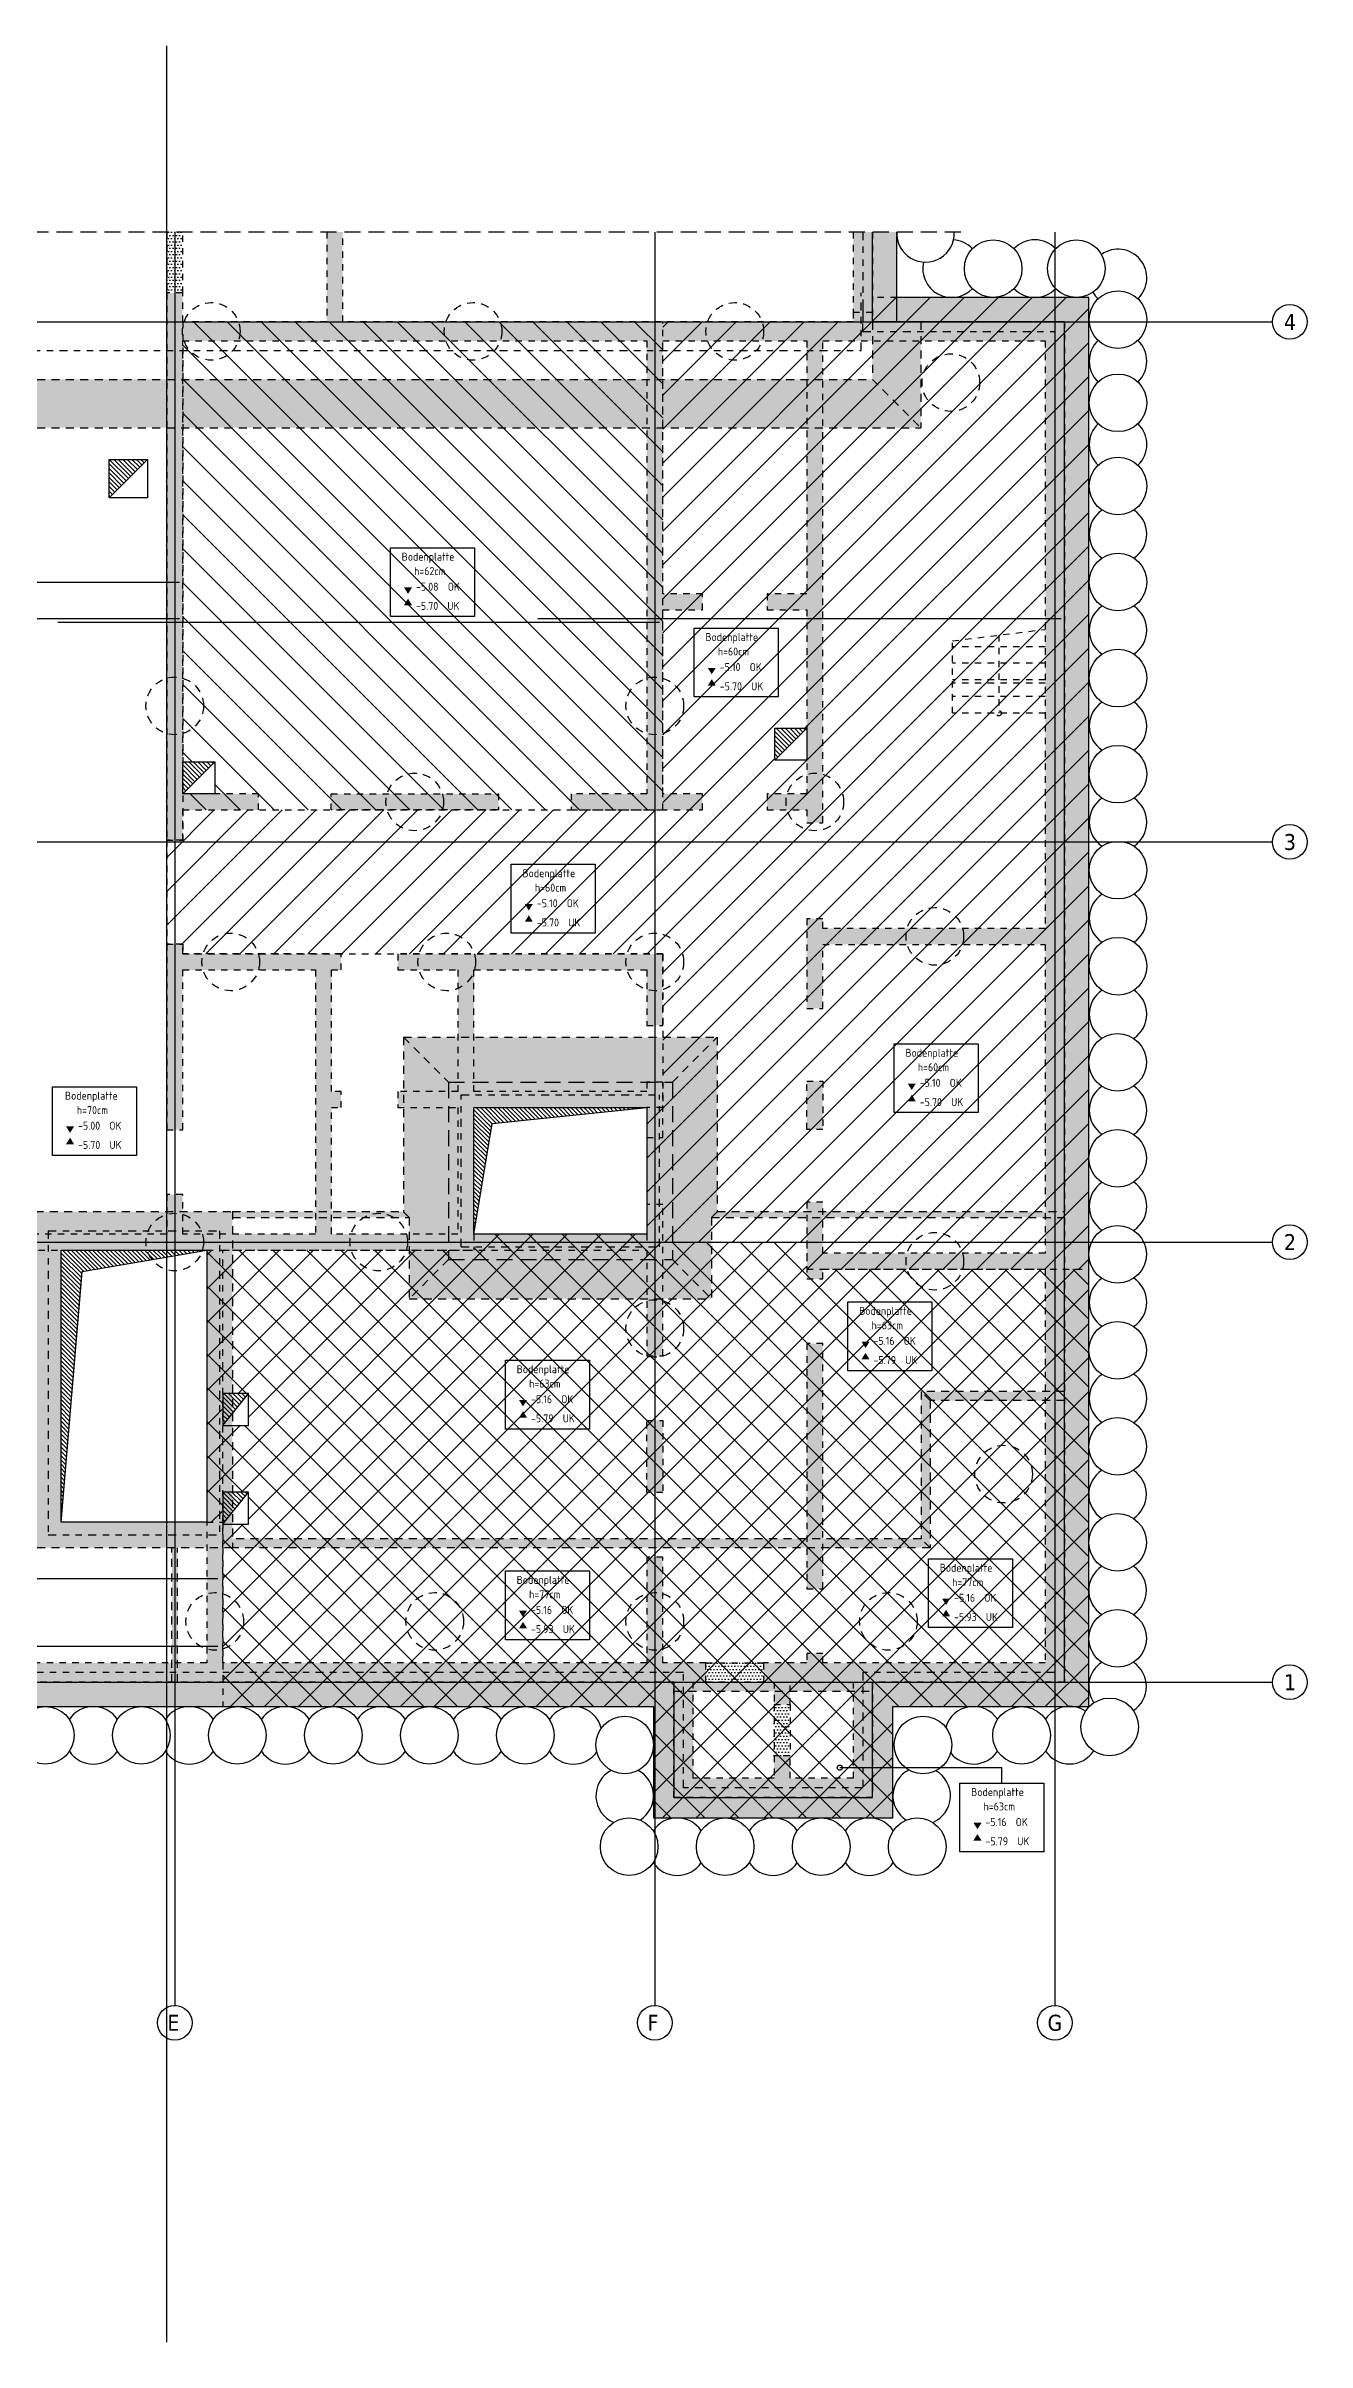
# Model space of a CAD drawing. Extents: x -101 to 101, y -52 to 90.
# Drawn here: x -75.69 to -55.99, y 54.14 to 90.01 of the extents above; entities that cross this region are included whole.
import ezdxf

# ---------------------------------------------------------------- set-up
doc = ezdxf.new("R2010")
doc.units = 0
doc.header["$LTSCALE"] = 0.5
for name, pattern in [('AUSGEZOGEN', [1000.01, 1000, 0.01]), ('DASHED', [0.75, 0.5, -0.25]), ('DIVIDE2', [0.625, 0.25, -0.125, 0, -0.125, 0, -0.125]), ('DOT', [0.175, 0.05, -0.125]), ('HIDDEN', [0.375, 0.25, -0.125]), ('HIDDEN2', [0.187, 0.125, -0.062]), ('PUNKT', [0.175, 0.05, -0.125]), ('VERDECKT', [0.375, 0.25, -0.125]), ('VERDECKTX2', [0.75, 0.5, -0.25])]:
    doc.linetypes.add(name, pattern=pattern)
for name, color, linetype in [('2.UG', 7, 'Continuous'), ('ACHSEN', 7, 'Continuous'), ('AFB', 7, 'Continuous'), ('AFU', 7, 'Continuous'), ('BETON', 7, 'Continuous'), ('Brüstung 2.UG', 7, 'Continuous'), ('DRUEBER', 7, 'Continuous'), ('grau_dunkel', 7, 'Continuous'), ('grau_hell', 7, 'Continuous'), ('grau_mittel', 7, 'Continuous'), ('Gründungspfähle', 7, 'Continuous'), ('HILFE', 7, 'Continuous'), ('koten', 7, 'Continuous'), ('OBJEKT', 7, 'Continuous'), ('RND', 7, 'Continuous'), ('SCHRAFF', 7, 'Continuous'), ('SFP_Achsen', 7, 'Continuous'), ('TEXT', 7, 'Continuous'), ('Verbau', 7, 'Continuous'), ('VERDECKT', 7, 'Continuous'), ('Versprung oberseitig', 7, 'Continuous')]:
    doc.layers.add(name, color=color, linetype=linetype)
doc.layers.add('NOPLOT', color=7, linetype='Continuous', plot=False)
doc.styles.add('helv', font='tahoma.ttf')
doc.styles.add('txt', font='isocp.shx')
pattern_1 = [(135, (-177.361424, 625.608494), (-0.035355339, -0.035355339), [])]
pattern_2 = [(0, (-180.60081, 556.55084), (0.025, 0.05), [0, -0.05])]
pattern_3 = [(0, (-177.361424, 625.608494), (0.025, 0.05), [0, -0.05])]

# ---------------------------------------------------------------- blocks, each defined once
blk = doc.blocks.new('okrd_o')
at = {"layer": 'koten', "color": 7, "linetype": 'Continuous'}
blk.add_solid([(-0.125, 0.202), (0.125, 0.202), (0, 0)], dxfattribs=at)
at = {"layer": 'koten', "style": 'txt'}
blk.add_attdef('OKRD', (0.25, 0.1), '', height=0.25, dxfattribs=at)
blk = doc.blocks.new('okrd_u')
at = {"layer": 'koten', "color": 7, "linetype": 'Continuous'}
blk.add_solid([(-0.125, -0.202), (0.125, -0.202), (0, 0)], dxfattribs=at)
at = {"layer": 'koten', "style": 'txt'}
blk.add_attdef('OKRD', (0.25, -0.35), '', height=0.25, dxfattribs=at)

msp = doc.modelspace()

# ---------------------------------------------------------------- hatches: boundary and pattern name
at = {"layer": '2.UG', "linetype": 'PUNKT'}
h = msp.add_hatch(dxfattribs=at)
h.set_pattern_fill('DOTS', scale=0.8, double=1)
h.set_pattern_definition(pattern_3)
h.paths.add_polyline_path([(-63.5515, 69.742), (-63.8015, 69.742), (-63.8015, 65.912), (-63.5515, 65.912)], flags=0)
h.paths.add_polyline_path([(-66.0515, 68.542), (-66.3015, 68.542), (-66.3015, 67.417), (-66.0515, 67.417)], flags=0)
h.paths.add_polyline_path([(-62.7765, 87.102), (-98.7765, 87.102), (-98.7765, 78.627), (-98.8265, 78.627), (-98.8265, 64.452), (-65.8765, 64.452), (-65.8765, 62.652), (-62.7765, 62.652), (-62.7765, 64.452), (-59.7765, 64.452), (-59.7765, 85.702), (-62.7765, 85.702)])
h.paths.add_polyline_path([(-63.0765, 87.102), (-71.0515, 87.102), (-71.0515, 85.702), (-63.0765, 85.702)])
h.paths.add_polyline_path([(-90.0165, 87.102), (-98.4765, 87.102), (-98.4765, 85.702), (-95.0515, 85.702), (-95.0515, 86.377), (-94.8015, 86.377), (-94.8015, 80.277), (-95.0515, 80.277), (-95.0515, 85.402), (-98.4765, 85.402), (-98.4765, 78.627), (-95.0515, 78.627), (-95.0515, 78.777), (-94.8015, 78.777), (-94.8015, 78.177), (-95.0515, 78.177), (-95.0515, 78.377), (-98.4765, 78.377), (-98.4765, 75.527), (-95.0515, 75.527), (-95.0515, 77.042), (-94.8015, 77.042), (-94.8015, 74.207), (-95.0515, 74.207), (-95.0515, 75.277), (-98.4765, 75.277), (-98.4765, 71.452), (-95.0515, 71.452), (-95.0515, 72.197), (-94.8015, 72.197), (-94.8015, 71.452), (-94.6815, 71.452), (-94.6815, 71.202), (-98.4765, 71.202), (-98.4765, 64.752), (-92.5515, 64.752), (-92.5515, 71.202), (-92.6715, 71.202), (-92.6715, 71.452), (-88.4465, 71.452), (-88.4465, 71.202), (-92.3015, 71.202), (-92.3015, 64.752), (-86.3015, 64.752), (-86.3015, 71.202), (-86.4365, 71.202), (-86.4365, 71.452), (-85.8165, 71.452), (-85.8165, 71.202), (-86.0515, 71.202), (-86.0515, 64.752), (-73.1765, 64.752), (-73.1765, 71.202), (-83.8065, 71.202), (-83.8065, 71.452), (-73.8015, 71.452), (-73.8015, 72.072), (-73.5515, 72.072), (-73.5515, 71.452), (-71.4765, 71.452), (-71.4765, 75.577), (-73.5515, 75.577), (-73.5515, 73.082), (-73.8015, 73.082), (-73.8015, 75.982), (-73.5515, 75.982), (-73.5515, 75.827), (-71.0765, 75.827), (-71.0765, 75.577), (-71.2265, 75.577), (-71.2265, 73.677), (-71.0765, 73.677), (-71.0765, 73.427), (-71.2265, 73.427), (-71.2265, 71.452), (-69.2515, 71.452), (-69.2515, 73.427), (-70.1915, 73.427), (-70.1915, 73.677), (-69.2515, 73.677), (-69.2515, 75.5769), (-70.1915, 75.577), (-70.1915, 75.827), (-66.0515, 75.827), (-66.0515, 74.712), (-66.3015, 74.712), (-66.3015, 75.577), (-69.0015, 75.577), (-69.0015, 73.6769), (-66.3015, 73.677), (-66.3015, 73.827), (-66.0515, 73.827), (-66.0515, 72.962), (-66.3015, 72.962), (-66.3015, 73.427), (-69.0015, 73.427), (-69.0015, 71.452), (-66.3015, 71.452), (-66.3015, 71.912), (-66.0515, 71.912), (-66.0515, 69.552), (-66.3015, 69.552), (-66.3015, 71.202), (-72.9265, 71.202), (-72.9265, 64.752), (-66.3015, 64.752), (-66.3015, 66.407), (-66.0515, 66.407), (-66.0515, 64.752), (-65.3765, 64.752), (-65.3765, 64.452), (-65.5765, 64.452), (-65.5765, 62.952), (-64.3115, 62.952), (-64.3115, 63.302), (-64.0615, 63.302), (-64.0615, 62.952), (-63.0765, 62.952), (-63.0765, 64.452), (-64.0615, 64.452), (-64.0615, 64.102), (-64.3115, 64.102), (-64.3115, 64.452), (-64.4765, 64.452), (-64.4765, 64.752), (-63.8015, 64.752), (-63.8015, 64.902), (-63.5515, 64.902), (-63.5515, 64.752), (-60.0765, 64.752), (-60.0765, 70.902), (-63.5515, 70.902), (-63.5515, 70.752), (-63.8015, 70.752), (-63.8015, 71.952), (-63.5515, 71.952), (-63.5515, 71.152), (-60.0765, 71.152), (-60.0765, 75.977), (-63.5515, 75.977), (-63.5515, 74.977), (-63.8015, 74.977), (-63.8015, 76.377), (-63.5515, 76.377), (-63.5515, 76.227), (-60.0765, 76.227), (-60.0765, 85.402), (-63.5515, 85.402), (-63.5515, 77.877), (-63.8015, 77.877), (-63.8015, 78.077), (-64.4215, 78.077), (-64.4215, 78.327), (-63.8015, 78.327), (-63.8015, 81.202), (-64.4215, 81.202), (-64.4215, 81.452), (-63.8015, 81.452), (-63.8015, 85.402), (-66.0515, 85.402), (-66.0515, 81.452), (-65.4315, 81.452), (-65.4315, 81.202), (-66.0515, 81.202), (-66.0515, 78.327), (-65.4315, 78.327), (-65.4315, 78.077), (-67.4815, 78.077), (-67.4815, 78.327), (-66.3015, 78.327), (-66.3015, 85.402), (-73.5515, 85.402), (-73.5515, 78.327), (-72.3665, 78.327), (-72.3665, 78.077), (-73.5515, 78.077), (-73.5515, 77.607), (-73.8015, 77.607), (-73.8015, 86.152), (-73.5515, 86.152), (-73.5515, 85.702), (-71.3015, 85.702), (-71.3015, 87.102), (-89.7665, 87.102), (-89.7665, 86.987), (-90.0165, 86.987)])
h = msp.add_hatch(dxfattribs=at)
h.set_pattern_fill('DOTS', scale=0.8, double=1)
h.set_pattern_definition(pattern_3)
h.paths.add_polyline_path([(-63.8015, 65.912), (-63.5515, 65.912), (-63.5515, 69.742), (-63.8015, 69.742)])
h.paths.add_polyline_path([(-66.0515, 68.542), (-66.3015, 68.542), (-66.3015, 67.417), (-66.0515, 67.417)])
h.paths.add_polyline_path([(-63.5515, 73.842), (-63.8015, 73.842), (-63.8015, 73.087), (-63.5515, 73.087)])
h.paths.add_polyline_path([(-71.2315, 78.327), (-71.2315, 78.077), (-68.6165, 78.077), (-68.6165, 78.327)])
h.paths.add_polyline_path([(-89.7665, 85.702), (-89.7665, 85.852), (-90.0165, 85.852), (-90.0165, 85.702), (-92.2765, 85.702), (-92.2765, 85.852), (-92.5765, 85.852), (-92.5765, 73.702), (-91.5265, 73.702), (-91.5265, 73.952), (-92.2765, 73.952), (-92.2765, 85.402), (-83.9665, 85.402), (-83.9665, 85.702), (-85.0765, 85.702), (-85.0765, 85.947), (-85.3765, 85.947), (-85.3765, 85.702)])
h.paths.add_polyline_path([(-80.6815, 85.402), (-80.6815, 85.702), (-81.4565, 85.702), (-81.4565, 85.402), (-81.3015, 85.402), (-81.3015, 84.902), (-81.0515, 84.902), (-81.0515, 85.402)], flags=17)
h.paths.add_polyline_path([(-84.2515, 78.077), (-84.5515, 78.077), (-84.5515, 77.577), (-84.2515, 77.577)], flags=17)
h.paths.add_polyline_path([(-87.7765, 77.577), (-87.4765, 77.577), (-87.4765, 78.077), (-87.7765, 78.077)], flags=17)
h.paths.add_polyline_path([(-81.3015, 79.292), (-81.0515, 79.292), (-81.0515, 83.767), (-81.3015, 83.767)], flags=17)
h.paths.add_polyline_path([(-92.2765, 87.102), (-92.5765, 87.102), (-92.5765, 86.987), (-92.2765, 86.987)])
h.paths.add_polyline_path([(-76.0265, 87.102), (-76.3265, 87.102), (-76.3265, 85.702), (-78.6715, 85.702), (-78.6715, 85.402), (-76.3265, 85.402), (-76.3265, 73.952), (-81.0515, 73.952), (-81.0515, 78.157), (-81.3015, 78.157), (-81.3015, 73.952), (-89.5165, 73.952), (-89.5165, 73.702), (-76.0265, 73.702)])
at = {"layer": 'Brüstung 2.UG', "linetype": 'DOT'}
h = msp.add_hatch(dxfattribs=at)
h.set_pattern_fill('DOTS', color=102, scale=0.8, double=1)
h.set_pattern_definition(pattern_2)
h.paths.add_polyline_path([(-73.5515, 87.102), (-73.8015, 87.102), (-73.8015, 86.152), (-73.5515, 86.152)])
at = {"layer": 'Brüstung 2.UG', "linetype": 'PUNKT'}
h = msp.add_hatch(dxfattribs=at)
h.set_pattern_fill('DOTS', color=102, scale=0.8, double=1)
h.set_pattern_definition(pattern_2)
h.paths.add_polyline_path([(-65.3765, 64.752), (-65.3765, 64.452), (-64.4765, 64.452), (-64.4765, 64.752)])
at = {"layer": 'Brüstung 2.UG', "linetype": 'DOT'}
h = msp.add_hatch(dxfattribs=at)
h.set_pattern_fill('DOTS', color=102, scale=0.8, double=1)
h.set_pattern_definition(pattern_3)
h.paths.add_polyline_path([(-64.0615, 64.102), (-64.3115, 64.102), (-64.3115, 63.302), (-64.0615, 63.302)])
at = {"layer": 'DRUEBER', "linetype": 'AUSGEZOGEN'}
h = msp.add_hatch(dxfattribs=at)
h.set_pattern_fill('ANSI31', color=8, scale=3, style=0, double=1)
h.set_pattern_definition([(45, (-180.6008, 556.55084), (-0.26516504, 0.26516504), [])])
h.paths.add_polyline_path([(-64.3015, 78.852), (-64.3015, 79.352), (-63.8015, 79.352), (-63.8015, 78.852)])
h.paths.add_polyline_path([(-73.5515, 75.982), (-73.5515, 75.827), (-66.0515, 75.827), (-66.0515, 73.427), (-66.3015, 73.427), (-66.3015, 71.327), (-63.8015, 71.327), (-63.8015, 70.902), (-59.3965, 70.902), (-59.3965, 76.227), (-59.3965, 86.082), (-62.7765, 86.082), (-62.7765, 85.852), (-63.0765, 85.852), (-63.0765, 85.702), (-66.0515, 85.702), (-66.0515, 78.077), (-73.5515, 78.077), (-73.5515, 77.607), (-73.8015, 77.607), (-73.8015, 75.982)])
at = {"layer": 'grau_dunkel', "linetype": 'AUSGEZOGEN'}
h = msp.add_hatch(dxfattribs=at)
h.set_pattern_fill('ANSI31', color=171, scale=0.4, angle=90, style=0, double=1)
h.set_pattern_definition([(135, (-157.561424, 625.608494), (-0.035355339, -0.035355339), [])])
h.paths.add_polyline_path([(-74.1015, 83.552), (-74.7015, 83.552), (-74.7015, 82.952)])
h = msp.add_hatch(dxfattribs=at)
h.set_pattern_fill('ANSI31', color=171, scale=0.4, angle=90, style=0, double=1)
h.set_pattern_definition(pattern_1)
h.paths.add_polyline_path([(-63.8015, 79.352), (-64.3015, 79.352), (-64.3015, 78.852)])
h = msp.add_hatch(dxfattribs=at)
h.set_pattern_fill('ANSI31', color=171, scale=0.4, angle=90, style=0, double=1)
h.set_pattern_definition([(135, (-186.611424, 625.083494), (-0.035355339, -0.035355339), [])])
h.paths.add_polyline_path([(-73.0515, 78.827), (-73.5515, 78.827), (-73.5515, 78.327)])
at = {"layer": 'grau_dunkel'}
h = msp.add_hatch(color=21, dxfattribs=at)
h.paths.add_polyline_path([(-65.9015, 71.052), (-65.9015, 73.827), (-69.4015, 73.827), (-69.4015, 71.052)])
h.paths.add_polyline_path([(-69.0015, 73.427), (-69.0015, 71.452), (-66.3015, 71.452), (-66.3015, 73.427)], flags=16)
at = {"layer": 'grau_dunkel', "linetype": 'AUSGEZOGEN'}
h = msp.add_hatch(dxfattribs=at)
h.set_pattern_fill('ANSI31', color=21, scale=0.015, angle=90, style=0, double=1)
h.set_pattern_definition([(135, (-216.121936, 76.852334), (-0.03367596, -0.03367596), [])])
h.paths.add_polyline_path([(-69.0015, 73.427), (-69.0017, 71.452), (-68.7164, 73.1774), (-66.3015, 73.427)])
at = {"layer": 'grau_dunkel'}
h = msp.add_hatch(color=21, dxfattribs=at)
h.paths.add_polyline_path([(-72.7765, 66.552), (-72.7765, 71.802), (-75.8515, 71.802), (-75.8515, 66.552)])
h.paths.add_polyline_path([(-73.1765, 66.952), (-73.1765, 71.202), (-75.4515, 71.202), (-75.4515, 66.952)], flags=16)
at = {"layer": 'grau_dunkel', "linetype": 'AUSGEZOGEN'}
h = msp.add_hatch(dxfattribs=at)
h.set_pattern_fill('ANSI31', color=21, scale=0.015, angle=90, style=0, double=1)
h.set_pattern_definition([(135, (-216.1219, 76.85233), (-0.03367596, -0.03367596), [])])
h.paths.add_polyline_path([(-73.1765, 71.202), (-75.4515, 71.202), (-75.4515, 66.952), (-75.121, 70.868)])
at = {"layer": 'grau_dunkel', "linetype": 'VERDECKTX2'}
h = msp.add_hatch(dxfattribs=at)
h.set_pattern_fill('ANSI31', color=171, scale=0.4, angle=90, style=0, double=1)
h.set_pattern_definition(pattern_1)
h.paths.add_polyline_path([(-72.7765, 68.962), (-72.9265, 68.962), (-72.9265, 68.462), (-72.7765, 68.6495)])
h.paths.add_polyline_path([(-72.5265, 68.962), (-72.7765, 68.962), (-72.7765, 68.6495)])
h = msp.add_hatch(dxfattribs=at)
h.set_pattern_fill('ANSI31', color=171, scale=0.4, angle=90, style=0, double=1)
h.set_pattern_definition(pattern_1)
h.paths.add_polyline_path([(-72.9265, 66.922), (-72.7765, 67.1095), (-72.7765, 67.422), (-72.9265, 67.422)])
h.paths.add_polyline_path([(-72.5265, 67.422), (-72.7765, 67.422), (-72.7765, 67.1095)])
at = {"layer": 'grau_hell'}
h = msp.add_hatch(color=9, dxfattribs=at)
h.paths.add_polyline_path([(-62.0215, 84.047), (-62.7765, 84.802), (-98.7765, 84.802), (-98.7765, 84.047)])
h.paths.add_polyline_path([(-62.7765, 84.802), (-62.0215, 84.047), (-62.0215, 85.702), (-62.7765, 85.702)])
h = msp.add_hatch(color=9, dxfattribs=at)
h.paths.add_polyline_path([(-70.1015, 74.527), (-70.1015, 71.802), (-70.0115, 71.712), (-70.0115, 70.442), (-65.2915, 70.442), (-65.2915, 71.712), (-65.2015, 71.802), (-65.2015, 74.527)])
h.paths.add_polyline_path([(-69.4015, 73.827), (-69.4015, 71.052), (-65.9015, 71.052), (-65.9015, 73.827)], flags=16)
h = msp.add_hatch(color=9, dxfattribs=at)
h.paths.add_polyline_path([(-70.0115, 71.712), (-70.1015, 71.802), (-72.7765, 71.802), (-72.7765, 71.712)])
h.paths.add_polyline_path([(-65.2015, 71.802), (-65.2915, 71.712), (-59.7765, 71.712), (-59.7765, 71.802)])
h = msp.add_hatch(color=9, dxfattribs=at)
h.paths.add_polyline_path([(-59.7765, 68.9919), (-62.0165, 68.9919), (-61.8765, 68.8519), (-59.7765, 68.8519)])
h.paths.add_polyline_path([(-62.0165, 68.9919), (-62.0165, 66.6919), (-61.8765, 66.5519), (-61.8765, 68.8519)])
h.paths.add_polyline_path([(-62.0165, 66.6919), (-72.7765, 66.6919), (-72.7765, 66.5519), (-61.8765, 66.5519)])
for points in [[(-73.7215, 64.452), (-73.6315, 64.452), (-73.6315, 66.552), (-73.7215, 66.552)], [(-65.8765, 64.452), (-65.8765, 64.312), (-62.7765, 64.312), (-62.7765, 64.452)]]:
    msp.add_hatch(color=9, dxfattribs=at).paths.add_polyline_path(points)
at = {"layer": 'grau_mittel'}
h = msp.add_hatch(color=61, dxfattribs=at)
h.paths.add_polyline_path([(-92.5515, 64.072), (-92.5515, 64.452), (-98.8265, 64.452), (-98.8265, 64.072)])
h.paths.add_polyline_path([(-86.0515, 64.072), (-86.0515, 64.452), (-92.5515, 64.452), (-92.5515, 64.072)])
h.paths.add_polyline_path([(-86.0515, 64.452), (-86.0515, 64.072), (-72.9265, 64.072), (-72.9265, 64.452)])
h.paths.add_polyline_path([(-72.9265, 64.452), (-72.9265, 64.072), (-66.1965, 64.072), (-66.1965, 64.452)])
h.paths.add_polyline_path([(-65.8765, 64.452), (-66.1965, 64.452), (-66.1965, 64.072), (-66.1965, 62.332), (-62.4565, 62.332), (-62.4565, 64.072), (-62.4565, 64.452), (-62.7765, 64.452), (-62.7765, 62.652), (-65.8765, 62.652)])
edge = h.paths.add_edge_path()
edge.add_line((-62.4565, 64.452), (-62.4565, 64.072))
edge.add_line((-62.4565, 64.072), (-61.2326, 64.072))
edge.add_arc((-61.1965, 63.6234), 0.45, 85.39621, 94.60379, ccw=False)
edge.add_line((-61.1604, 64.072), (-60.4826, 64.072))
edge.add_arc((-60.4465, 63.6234), 0.45, 85.39621, 94.60379, ccw=False)
edge.add_line((-60.4104, 64.072), (-59.7475, 64.072))
edge.add_arc((-59.6965, 63.6249), 0.45, 83.48751, 96.51249, ccw=False)
edge.add_line((-59.6455, 64.072), (-59.3965, 64.072))
edge.add_line((-59.3965, 64.072), (-59.3965, 70.902))
edge.add_line((-59.3965, 70.902), (-59.7765, 70.902))
edge.add_line((-59.7765, 70.902), (-59.7765, 64.452))
edge.add_line((-59.7765, 64.452), (-62.4565, 64.452))
h.paths.add_polyline_path([(-59.7765, 70.902), (-59.3965, 70.902), (-59.3965, 73.542), (-59.7765, 73.542)])
h.paths.add_polyline_path([(-59.3965, 76.227), (-59.7765, 76.227), (-59.7765, 73.542), (-59.3965, 73.542)])
h.paths.add_polyline_path([(-59.3965, 86.082), (-62.3965, 86.082), (-62.3965, 85.702), (-59.7765, 85.702), (-59.7765, 76.227), (-59.3965, 76.227)])
h.paths.add_polyline_path([(-62.3965, 87.102), (-62.7765, 87.102), (-62.7765, 85.702), (-62.3965, 85.702)])
at = {"layer": 'SCHRAFF', "linetype": 'AUSGEZOGEN'}
h = msp.add_hatch(dxfattribs=at)
h.set_pattern_fill('ANSI31', color=8, scale=3, angle=90, style=0, double=1)
h.set_pattern_definition([(135, (-177.36142, 625.6085), (-0.26516504, -0.26516504), [])])
h.paths.add_polyline_path([(-66.0515, 85.702), (-66.1765, 85.702), (-66.1765, 78.077), (-66.0515, 78.077)])
h.paths.add_polyline_path([(-73.0515, 78.327), (-73.5515, 78.327), (-73.5515, 78.077), (-66.1765, 78.077), (-66.1765, 85.702), (-73.5515, 85.702), (-73.5515, 78.827), (-73.0515, 78.827)])
h = msp.add_hatch(dxfattribs=at)
h.set_pattern_fill('ANSI37', color=8, scale=3, angle=90, style=0, double=1)
h.set_pattern_definition([(135, (-177.36142, 625.6085), (-0.26516504, -0.26516504), []), (225, (-177.36142, 625.6085), (0.26516504, -0.26516504), [])])
h.paths.add_polyline_path([(-72.5265, 68.962), (-72.5265, 68.462), (-72.9265, 68.462), (-72.9265, 68.962)], flags=16)
h.paths.add_polyline_path([(-72.9265, 66.952), (-72.9265, 67.422), (-72.5265, 67.422), (-72.5265, 66.922), (-72.9265, 66.922), (-72.9265, 64.072), (-66.1965, 64.072), (-66.1965, 62.332), (-62.4565, 62.332), (-62.4565, 64.072), (-59.3965, 64.072), (-59.3965, 70.902), (-63.8015, 70.902), (-63.8015, 71.327), (-66.3015, 71.327), (-66.3015, 71.452), (-69.0015, 71.4532), (-69.0015, 71.202), (-73.1765, 71.202), (-73.1765, 66.952)])

# ---------------------------------------------------------------- linework, layer by layer
at = {"layer": 'ACHSEN', "color": 140, "linetype": 'AUSGEZOGEN'}
for p, q in [((-73.6765, 87.102), (-73.6765, 59.402)), ((-66.1765, 87.102), (-66.1765, 59.402)), ((-59.9265, 87.102), (-59.9265, 59.402)), ((-100.4765, 85.702), (-56.5265, 85.702)), ((-100.4765, 77.577), (-56.5265, 77.577)), ((-100.4765, 71.327), (-56.5265, 71.327)), ((-100.4765, 64.452), (-56.5265, 64.452))]:
    msp.add_line(p, q, dxfattribs=at)
at = {"layer": 'AFB', "color": 1, "linetype": 'DIVIDE2'}
for p, q in [((-62.9265, 87.102), (-62.9265, 85.852)), ((-62.9515, 85.252), (-62.9515, 86.152)), ((-62.9265, 85.552), (-62.9265, 85.702)), ((-62.9265, 85.552), (-59.9265, 85.552)), ((-59.9265, 85.552), (-59.9265, 64.602)), ((-98.6015, 85.252), (-62.9515, 85.252)), ((-69.2015, 73.627), (-66.1015, 73.627)), ((-69.2015, 71.252), (-69.2015, 73.627)), ((-66.1015, 71.252), (-66.1015, 73.627)), ((-75.6515, 71.502), (-75.6515, 66.752)), ((-75.6515, 71.502), (-72.9765, 71.502)), ((-72.9765, 71.502), (-72.9765, 66.752)), ((-69.2015, 71.252), (-66.1015, 71.252)), ((-75.6515, 66.752), (-72.9765, 66.752)), ((-65.7265, 64.602), (-98.6265, 64.602)), ((-65.7265, 62.802), (-65.7265, 64.602)), ((-59.9265, 64.602), (-62.9265, 64.602)), ((-62.9265, 64.602), (-62.9265, 62.802)), ((-62.9265, 62.802), (-65.7265, 62.802))]:
    msp.add_line(p, q, dxfattribs=at)
at = {"layer": 'AFU', "color": 1, "linetype": 'AUSGEZOGEN'}
msp.add_line((-62.9265, 86.002), (-62.9265, 85.702), dxfattribs=at)
at = {"layer": 'BETON', "color": 6, "linetype": 'AUSGEZOGEN'}
for p, q in [((-62.7765, 85.702), (-62.7765, 87.102)), ((-59.7765, 85.702), (-62.7765, 85.702)), ((-59.7765, 64.452), (-59.7765, 85.702)), ((-98.8265, 64.452), (-65.8765, 64.452)), ((-65.8765, 64.452), (-65.8765, 62.652)), ((-62.7765, 62.652), (-62.7765, 64.452)), ((-62.7765, 64.452), (-59.7765, 64.452)), ((-65.8765, 62.652), (-62.7765, 62.652))]:
    msp.add_line(p, q, dxfattribs=at)
for points in [[(-69.0015, 73.427), (-66.3015, 73.427), (-66.3015, 71.452), (-69.0015, 71.452)], [(-75.4515, 71.202), (-73.1765, 71.202), (-73.1765, 66.952), (-75.4515, 66.952)]]:
    msp.add_lwpolyline(points, close=True, dxfattribs=at)
at = {"layer": 'Brüstung 2.UG', "color": 102, "linetype": 'DOT'}
for p, q in [((-73.8015, 87.102), (-73.8015, 86.152)), ((-73.5515, 86.152), (-73.5515, 87.102)), ((-65.3765, 64.752), (-64.4765, 64.752)), ((-64.4765, 64.452), (-65.3765, 64.452)), ((-64.3115, 64.102), (-64.3115, 63.302)), ((-64.0615, 64.102), (-64.0615, 63.302))]:
    msp.add_line(p, q, dxfattribs=at)
at = {"layer": 'DRUEBER', "color": 7, "linetype": 'HIDDEN2'}
msp.add_line((-62.3965, 86.082), (-62.7765, 86.082), dxfattribs=at)
at = {"layer": 'DRUEBER', "color": 7, "linetype": 'PUNKT'}
for p, q in [((-61.5265, 80.7179), (-60.0765, 80.897)), ((-61.5265, 79.587), (-61.5265, 80.7179)), ((-60.8015, 80.8075), (-60.8015, 79.587))]:
    msp.add_line(p, q, dxfattribs=at)
at = {"layer": 'DRUEBER', "color": 7, "linetype": 'DOT'}
for p, q in [((-60.0765, 80.627), (-61.5265, 80.627)), ((-60.0765, 80.367), (-61.5265, 80.367)), ((-60.0765, 80.107), (-61.5265, 80.107)), ((-60.0765, 80.0574), (-61.5265, 80.0574)), ((-60.0765, 79.847), (-61.5265, 79.847)), ((-60.0765, 79.587), (-61.5265, 79.587))]:
    msp.add_line(p, q, dxfattribs=at)
at = {"layer": 'DRUEBER', "color": 7, "linetype": 'PUNKT', "lineweight": -2}
for points in [[(-62.7765, 87.102), (-62.7765, 85.702), (-59.7765, 85.702), (-59.7765, 64.452), (-62.7765, 64.452), (-62.7765, 62.652), (-65.8765, 62.652), (-65.8765, 64.452), (-98.8265, 64.452), (-98.8265, 78.627), (-98.7765, 78.627), (-98.7765, 87.102)], [(-71.3015, 87.102), (-71.3015, 85.702), (-73.5515, 85.702), (-73.5515, 86.152), (-73.8015, 86.152), (-73.8015, 77.607), (-73.5515, 77.607), (-73.5515, 78.077), (-72.3665, 78.077), (-72.3665, 78.327), (-73.5515, 78.327), (-73.5515, 85.402), (-66.3015, 85.402), (-66.3015, 78.327), (-67.4815, 78.327), (-67.4815, 78.077), (-65.4315, 78.077), (-65.4315, 78.327), (-66.0515, 78.327), (-66.0515, 81.202), (-65.4315, 81.202), (-65.4315, 81.452), (-66.0515, 81.452), (-66.0515, 85.402), (-63.8015, 85.402), (-63.8015, 81.452), (-64.4215, 81.452), (-64.4215, 81.202), (-63.8015, 81.202), (-63.8015, 78.327), (-64.4215, 78.327), (-64.4215, 78.077), (-63.8015, 78.077), (-63.8015, 77.877), (-63.5515, 77.877), (-63.5515, 85.402), (-60.0765, 85.402), (-60.0765, 76.227), (-63.5515, 76.227), (-63.5515, 76.377), (-63.8015, 76.377), (-63.8015, 74.977), (-63.5515, 74.977), (-63.5515, 75.977), (-60.0765, 75.977), (-60.0765, 71.152), (-63.5515, 71.152), (-63.5515, 71.952), (-63.8015, 71.952), (-63.8015, 70.752), (-63.5515, 70.752), (-63.5515, 70.902), (-60.0765, 70.902), (-60.0765, 64.752), (-63.5515, 64.752), (-63.5515, 64.902), (-63.8015, 64.902), (-63.8015, 64.752), (-64.4765, 64.752), (-64.4765, 64.452), (-64.3115, 64.452), (-64.3115, 64.102), (-64.0615, 64.102), (-64.0615, 64.452), (-63.0765, 64.452), (-63.0765, 62.952), (-64.0615, 62.952), (-64.0615, 63.302), (-64.3115, 63.302), (-64.3115, 62.952), (-65.5765, 62.952), (-65.5765, 64.452), (-65.3765, 64.452), (-65.3765, 64.752), (-66.0515, 64.752), (-66.0515, 66.407), (-66.3015, 66.407), (-66.3015, 64.752), (-72.9265, 64.752), (-72.9265, 71.202), (-66.3015, 71.202), (-66.3015, 69.552), (-66.0515, 69.552), (-66.0515, 71.912), (-66.3015, 71.912), (-66.3015, 71.452), (-69.0015, 71.452), (-69.0015, 73.427), (-66.3015, 73.427), (-66.3015, 72.962), (-66.0515, 72.962), (-66.0515, 73.827), (-66.3015, 73.827), (-66.3015, 73.677), (-69.0015, 73.6769), (-69.0015, 75.577), (-66.3015, 75.577), (-66.3015, 74.712), (-66.0515, 74.712), (-66.0515, 75.827), (-70.1915, 75.827), (-70.1915, 75.577), (-69.2515, 75.5769), (-69.2515, 73.677), (-70.1915, 73.677), (-70.1915, 73.427), (-69.2515, 73.427), (-69.2515, 71.452), (-71.2265, 71.452), (-71.2265, 73.427), (-71.0765, 73.427), (-71.0765, 73.677), (-71.2265, 73.677), (-71.2265, 75.577), (-71.0765, 75.577), (-71.0765, 75.827), (-73.5515, 75.827), (-73.5515, 75.982), (-73.8015, 75.982), (-73.8015, 73.082), (-73.5515, 73.082), (-73.5515, 75.577), (-71.4765, 75.577), (-71.4765, 71.452), (-73.5515, 71.452), (-73.5515, 72.072), (-73.8015, 72.072), (-73.8015, 71.452), (-83.8065, 71.452)], [(-63.0765, 87.102), (-63.0765, 85.702), (-71.0515, 85.702), (-71.0515, 87.102)], [(-83.8065, 71.202), (-73.1765, 71.202), (-73.1765, 64.752), (-86.0515, 64.752)]]:
    msp.add_lwpolyline(points, dxfattribs=at)
for points in [[(-71.2315, 78.327), (-68.6165, 78.327), (-68.6165, 78.077), (-71.2315, 78.077)], [(-63.8015, 73.842), (-63.5515, 73.842), (-63.5515, 73.087), (-63.8015, 73.087)], [(-63.5515, 69.742), (-63.8015, 69.742), (-63.8015, 65.912), (-63.5515, 65.912)], [(-66.3015, 68.542), (-66.0515, 68.542), (-66.0515, 67.417), (-66.3015, 67.417)]]:
    msp.add_lwpolyline(points, close=True, dxfattribs=at)
at = {"layer": 'DRUEBER', "color": 7, "linetype": 'PUNKT'}
msp.add_circle((-60.8015, 79.587), 0.04, dxfattribs=at)
at = {"layer": 'grau_dunkel', "color": 171, "linetype": 'AUSGEZOGEN'}
for p, q in [((-74.1015, 83.552), (-74.7015, 82.952)), ((-64.3015, 78.852), (-63.8015, 79.352)), ((-73.5515, 78.327), (-73.0515, 78.827)), ((-72.9265, 68.462), (-72.5265, 68.962)), ((-72.9265, 66.922), (-72.5265, 67.422))]:
    msp.add_line(p, q, dxfattribs=at)
at = {"layer": 'grau_dunkel', "color": 21, "linetype": 'AUSGEZOGEN'}
for p, q in [((-69.0017, 71.452), (-68.7164, 73.1774)), ((-68.7164, 73.1774), (-66.3015, 73.427)), ((-75.121, 70.868), (-73.1765, 71.202)), ((-75.4515, 66.952), (-75.121, 70.868))]:
    msp.add_line(p, q, dxfattribs=at)
at = {"layer": 'Gründungspfähle', "color": 171, "linetype": 'VERDECKT'}
for centre in [(-73.1053, 85.552), (-69.0159, 85.552), (-64.9265, 85.552), (-61.5515, 84.752), (-73.6765, 79.702, 0.65), (-66.1765, 79.702), (-69.9265, 78.202), (-63.6765, 78.202), (-61.8015, 76.102), (-72.8015, 75.702), (-69.4265, 75.702), (-66.1765, 75.702), (-73.6765, 71.327), (-70.4889, 71.327), (-61.8015, 71.027), (-66.1765, 69.977), (-60.7265, 67.702), (-73.0515, 65.402), (-69.614, 65.402), (-66.1765, 65.402), (-62.5265, 65.402)]:
    msp.add_circle(centre, 0.45, dxfattribs=at)
at = {"layer": 'HILFE', "color": 102, "linetype": 'DASHED'}
msp.add_line((-61.3969, 87.102), (-100.4265, 87.102), dxfattribs=at)
at = {"layer": 'NOPLOT', "color": 191, "linetype": 'AUSGEZOGEN'}
msp.add_line((-73.8015, 54.1443), (-73.8015, 90.0109), dxfattribs=at)
at = {"layer": 'OBJEKT', "color": 7, "linetype": 'AUSGEZOGEN'}
for p, q in [((-62.3965, 85.702), (-62.3965, 87.102)), ((-59.3965, 86.082), (-62.3965, 86.082)), ((-59.3965, 64.072), (-59.3965, 86.082)), ((-98.8265, 64.072), (-66.1965, 64.072)), ((-66.1965, 64.072), (-66.1965, 62.332)), ((-62.4565, 64.072), (-59.3965, 64.072)), ((-62.4565, 62.332), (-62.4565, 64.072)), ((-66.1965, 62.332), (-62.4565, 62.332))]:
    msp.add_line(p, q, dxfattribs=at)
at = {"layer": 'OBJEKT', "color": 1, "linetype": 'AUSGEZOGEN'}
for p, q in [((-60.7533, 63.1166), (-63.2855, 63.1166)), ((-60.7533, 62.8768), (-60.7533, 63.1166))]:
    msp.add_line(p, q, dxfattribs=at)
at = {"layer": 'OBJEKT', "color": 7, "linetype": 'AUSGEZOGEN'}
for points in [[(-74.7015, 83.552), (-74.1015, 83.552), (-74.1015, 82.952), (-74.7015, 82.952)], [(-64.3015, 79.352), (-63.8015, 79.352), (-63.8015, 78.852), (-64.3015, 78.852)], [(-73.5515, 78.827), (-73.0515, 78.827), (-73.0515, 78.327), (-73.5515, 78.327)], [(-72.5265, 68.962), (-72.9265, 68.962), (-72.9265, 68.462), (-72.5265, 68.462)], [(-72.5265, 67.422), (-72.9265, 67.422), (-72.9265, 66.922), (-72.5265, 66.922)]]:
    msp.add_lwpolyline(points, close=True, dxfattribs=at)
at = {"layer": 'OBJEKT', "color": 1, "linetype": 'AUSGEZOGEN'}
for points in [[(-70.306, 82.1734), (-68.9942, 82.1734), (-68.9942, 81.0982), (-70.306, 81.0982)], [(-65.5609, 80.9175), (-64.249, 80.9175), (-64.249, 79.8424), (-65.5609, 79.8424)], [(-68.4185, 77.2285), (-67.1067, 77.2285), (-67.1067, 76.1533), (-68.4185, 76.1533)], [(-62.436, 74.4238), (-61.1242, 74.4238), (-61.1242, 73.3486), (-62.436, 73.3486)], [(-75.586, 73.7541), (-74.2742, 73.7541), (-74.2742, 72.6789), (-75.586, 72.6789)], [(-63.1586, 70.3929), (-61.8468, 70.3929), (-61.8468, 69.3177), (-63.1586, 69.3177)], [(-68.5096, 69.4818), (-67.1978, 69.4818), (-67.1978, 68.4066), (-68.5096, 68.4066)], [(-61.9002, 66.3802), (-60.5884, 66.3802), (-60.5884, 65.305), (-61.9002, 65.305)], [(-68.5096, 66.1908), (-67.1978, 66.1908), (-67.1978, 65.1156), (-68.5096, 65.1156)], [(-61.4092, 62.8768), (-60.0974, 62.8768), (-60.0974, 61.8017), (-61.4092, 61.8017)]]:
    msp.add_lwpolyline(points, close=True, dxfattribs=at)
msp.add_circle((-63.2855, 63.1166), 0.04, dxfattribs=at)
at = {"layer": 'RND', "color": 1, "linetype": 'AUSGEZOGEN'}
for points in [[(-81.0015, 81.6325), (-73.6015, 81.6325)], [(-84.2015, 81.0654), (-73.6015, 81.0654)], [(-68.0015, 81.0654), (-59.8265, 81.0654)], [(-75.5015, 81.0089), (-66.1015, 81.0089)], [(-73.0015, 66.0654), (-83.6015, 66.0654)], [(-73.0015, 65.0069), (-79.1015, 65.0069)]]:
    msp.add_lwpolyline(points, dxfattribs=at)
at = {"layer": 'SFP_Achsen', "color": 7, "linetype": 'AUSGEZOGEN'}
for centre in [(-56.256, 85.702), (-56.256, 77.577), (-56.256, 71.327), (-56.256, 64.452), (-73.6765, 59.1315), (-66.1765, 59.1315), (-59.9265, 59.1315)]:
    msp.add_circle(centre, 0.2705, dxfattribs=at)
at = {"layer": 'Verbau', "color": 171}
for centre in [(-60.8896, 86.532), (-59.5896, 86.532), (-58.9396, 85.7357), (-58.9396, 84.4357), (-58.9396, 83.1357), (-58.9396, 81.6357), (-58.9396, 80.1357), (-58.9396, 78.6357), (-58.9396, 77.1357), (-58.9396, 75.6357), (-58.9465, 74.1357), (-58.9465, 72.6357), (-58.9465, 71.1357), (-58.9465, 69.6357), (-58.9465, 68.1357), (-58.9465, 66.6357), (-58.9465, 65.1357), (-59.0699, 63.7538), (-75.6981, 63.622), (-74.1981, 63.622), (-72.6981, 63.622), (-71.1981, 63.622), (-69.6981, 63.622), (-68.1981, 63.622), (-66.6465, 63.472), (-61.9865, 63.472), (-60.4465, 63.6234), (-66.5765, 61.882), (-65.0765, 61.882), (-63.5765, 61.882), (-62.0765, 61.882)]:
    msp.add_circle(centre, 0.45, dxfattribs=at)
for centre, start, end in [((-61.9465, 87.082), 177.45268, 2.54732), ((-61.5396, 86.532), 43.76174, 85.97846), ((-60.2396, 86.532), 43.76174, 136.23826), ((-58.9396, 86.3857), 313.76174, 125.07145), ((-61.5396, 86.532), 167.01568, 316.23826), ((-60.2396, 86.532), 223.76174, 316.23826), ((-58.9396, 86.3857), 209.55914, 226.23826), ((-58.9396, 85.0857), 133.76174, 226.23826), ((-58.9396, 85.0857), 313.76174, 46.23826), ((-58.9381, 83.7857), 133.88957, 226.11043), ((-58.9381, 83.7857), 313.63361, 46.36639), ((-58.9396, 82.3857), 123.55731, 236.44269), ((-58.9396, 82.3857), 303.55731, 56.44269), ((-58.9396, 80.8857), 123.55731, 236.44269), ((-58.9396, 80.8857), 303.55731, 56.44269), ((-58.9396, 79.3857), 123.55731, 236.44269), ((-58.9396, 79.3857), 303.55731, 56.44269), ((-58.9396, 77.8857), 123.55731, 236.44269), ((-58.9396, 77.8857), 303.55731, 56.44269), ((-58.9396, 76.3857), 123.55731, 236.44269), ((-58.9396, 76.3857), 303.55731, 56.44269), ((-58.9396, 74.8857), 123.55731, 236.44269), ((-58.9396, 74.8857), 303.55731, 56.44269), ((-58.9396, 73.3857), 123.55731, 236.44269), ((-58.9396, 73.3857), 303.55731, 56.44269), ((-58.9396, 71.8857), 123.55731, 236.44269), ((-58.9396, 71.8857), 303.55731, 56.44269), ((-58.9396, 70.3857), 123.55731, 236.44269), ((-58.9396, 70.3857), 303.55731, 56.44269), ((-58.9396, 68.8857), 123.55731, 236.44269), ((-58.9396, 68.8857), 303.55731, 56.44269), ((-58.9465, 67.3857), 123.55731, 236.44269), ((-58.9465, 67.3857), 303.55731, 56.44269), ((-58.9465, 65.8857), 123.55731, 236.44269), ((-58.9465, 65.8857), 303.55731, 56.44269), ((-58.9465, 64.3857), 123.55731, 214.62253), ((-58.9465, 64.3857), 303.27496, 56.44269), ((-74.9481, 63.622), 33.55731, 146.44269), ((-73.4481, 63.622), 33.55731, 146.44269), ((-71.9481, 63.622), 33.55731, 146.44269), ((-70.4481, 63.622), 33.55731, 146.44269), ((-68.9481, 63.622), 33.55731, 146.44269), ((-67.4481, 63.622), 14.42565, 146.44269), ((-61.1965, 63.6234), 33.55731, 164.20252), ((-59.6965, 63.6249), 56.3257, 146.55377), ((-74.9481, 63.622), 213.55731, 326.44269), ((-73.4481, 63.622), 213.55731, 326.44269), ((-71.9481, 63.622), 213.55731, 326.44269), ((-70.4481, 63.622), 213.55731, 326.44269), ((-68.9481, 63.622), 213.55731, 326.44269), ((-67.4481, 63.622), 213.55731, 324.37647), ((-61.1965, 63.6234), 217.50261, 326.44269), ((-59.6965, 63.6249), 213.66806, 326.92321), ((-66.6465, 62.677), 117.95289, 247.50079), ((-66.6465, 62.677), 302.56495, 62.04711), ((-62.0065, 62.677), 116.47761, 237.43583), ((-62.0065, 62.677), 292.5003, 60.64019), ((-65.8265, 61.882), 33.55731, 146.44269), ((-64.3265, 61.882), 33.55731, 146.44269), ((-62.8265, 61.882), 33.55731, 146.44269), ((-65.8265, 61.882), 213.55731, 326.44269), ((-64.3265, 61.882), 213.55731, 326.44269), ((-62.8265, 61.882), 213.55731, 326.44269)]:
    msp.add_arc(centre, 0.45, start, end, dxfattribs=at)
at = {"layer": 'VERDECKT', "color": 7, "linetype": 'VERDECKT'}
for p, q in [((-62.7765, 85.702), (-62.7765, 84.802)), ((-62.0215, 85.702), (-62.0215, 84.047)), ((-98.7765, 84.802), (-62.7765, 84.802)), ((-62.7765, 84.802), (-62.0215, 84.047)), ((-98.7765, 84.047), (-62.0215, 84.047)), ((-70.1015, 74.527), (-69.4015, 73.827)), ((-65.9015, 73.827), (-65.2015, 74.527)), ((-72.7765, 71.802), (-70.1015, 71.802)), ((-65.2015, 71.802), (-59.7765, 71.802)), ((-72.7765, 71.712), (-70.0115, 71.712)), ((-65.2915, 71.712), (-59.7765, 71.712)), ((-69.4015, 71.0521), (-70.0115, 70.442)), ((-65.9015, 71.052), (-65.2915, 70.442)), ((-62.0165, 68.9919), (-62.0165, 66.6919)), ((-59.7765, 68.9919), (-62.0165, 68.9919)), ((-61.8765, 68.8519), (-62.0165, 68.9919)), ((-61.8765, 68.8519), (-61.8765, 66.5519)), ((-59.7765, 68.8519), (-61.8765, 68.8519)), ((-73.7215, 64.452), (-73.7215, 66.552)), ((-73.6315, 64.452), (-73.6315, 66.552)), ((-62.0165, 66.6919), (-72.7765, 66.6919)), ((-61.8765, 66.5519), (-72.7765, 66.5519)), ((-61.8765, 66.5519), (-62.0165, 66.6919)), ((-65.8765, 64.452), (-62.7765, 64.452)), ((-65.8765, 64.312), (-62.7765, 64.312))]:
    msp.add_line(p, q, dxfattribs=at)
at = {"layer": 'VERDECKT', "color": 7, "linetype": 'HIDDEN'}
for p, q in [((-70.1015, 74.527), (-65.2015, 74.527)), ((-70.1015, 74.527), (-70.1015, 71.802)), ((-65.2015, 74.527), (-65.2015, 71.802)), ((-75.8515, 71.802), (-72.7765, 71.802)), ((-72.7765, 71.802), (-72.7765, 66.552)), ((-70.0115, 71.712), (-70.1015, 71.802)), ((-65.2915, 71.712), (-65.2015, 71.802)), ((-70.0115, 71.712), (-70.0115, 70.442)), ((-65.2915, 71.712), (-65.2915, 70.442)), ((-70.0115, 70.442), (-65.2915, 70.442)), ((-72.7765, 66.552), (-75.8515, 66.552))]:
    msp.add_line(p, q, dxfattribs=at)
at = {"layer": 'VERDECKT', "color": 7, "linetype": 'VERDECKTX2'}
for p, q in [((-69.4015, 73.827), (-65.9015, 73.827)), ((-69.4015, 73.827), (-69.4015, 71.052)), ((-65.9015, 73.827), (-65.9015, 71.052)), ((-69.4015, 71.052), (-65.9015, 71.052))]:
    msp.add_line(p, q, dxfattribs=at)
at = {"layer": 'Versprung oberseitig', "color": 1, "linetype": 'HIDDEN2'}
for p, q in [((-63.0765, 85.852), (-62.7765, 85.852)), ((-63.0765, 85.852), (-63.0765, 85.702)), ((-76.3265, 85.702), (-63.0765, 85.702)), ((-73.5515, 85.702), (-73.5515, 78.077)), ((-66.0515, 78.077), (-66.0515, 85.702)), ((-73.5515, 78.077), (-66.0515, 78.077)), ((-73.5515, 78.077), (-73.5515, 77.607)), ((-73.8015, 77.607), (-73.8015, 75.982)), ((-73.5515, 77.607), (-73.8015, 77.607)), ((-73.8015, 75.982), (-73.5515, 75.982)), ((-73.5515, 75.982), (-73.5515, 75.827)), ((-73.5515, 75.827), (-66.0515, 75.827)), ((-66.0515, 75.827), (-66.0515, 73.427)), ((-66.0515, 73.427), (-66.3015, 73.427)), ((-69.0015, 71.4532), (-69.0015, 71.202)), ((-66.3015, 71.452), (-66.3015, 71.327)), ((-73.1765, 71.202), (-69.0015, 71.202)), ((-66.3015, 71.327), (-63.8015, 71.327)), ((-63.8015, 71.327), (-63.8015, 70.902)), ((-63.8015, 70.902), (-59.3965, 70.902)), ((-73.1765, 66.952), (-72.9265, 66.952)), ((-72.9265, 66.952), (-72.9265, 64.072)), ((-66.0515, 64.452), (-66.1965, 64.452))]:
    msp.add_line(p, q, dxfattribs=at)

# ---------------------------------------------------------------- block references
at = {"layer": 'koten', "color": 6, "linetype": 'AUSGEZOGEN', "xscale": 0.5, "yscale": 0.5, "zscale": 0.5}
for name, p, values in [('okrd_o', (-70.0318, 81.4512), {'OKRD': '-5.08  OK'}), ('okrd_u', (-70.0318, 81.3762), {'OKRD': '-5.70  UK'}), ('okrd_o', (-65.2866, 80.1953), {'OKRD': '-5.10  OK'}), ('okrd_u', (-65.2866, 80.1203), {'OKRD': '-5.70  UK'}), ('okrd_o', (-68.1443, 76.5063), {'OKRD': '-5.10  OK'}), ('okrd_u', (-68.1443, 76.4313), {'OKRD': '-5.70  UK'}), ('okrd_o', (-62.1618, 73.7016), {'OKRD': '-5.10  OK'}), ('okrd_u', (-62.1618, 73.6266), {'OKRD': '-5.70  UK'}), ('okrd_o', (-75.3118, 73.0319), {'OKRD': '-5.00  OK'}), ('okrd_u', (-75.3118, 72.9569), {'OKRD': '-5.70  UK'}), ('okrd_o', (-62.8844, 69.6707), {'OKRD': '-5.16  OK'}), ('okrd_u', (-62.8844, 69.5957), {'OKRD': '-5.79  UK'}), ('okrd_o', (-68.2354, 68.7596), {'OKRD': '-5.16  OK'}), ('okrd_u', (-68.2354, 68.6846), {'OKRD': '-5.79  UK'}), ('okrd_o', (-68.2354, 65.4686), {'OKRD': '-5.16  OK'}), ('okrd_o', (-61.626, 65.658), {'OKRD': '-5.16  OK'}), ('okrd_u', (-68.2354, 65.3936), {'OKRD': '-5.93  UK'}), ('okrd_u', (-61.626, 65.583), {'OKRD': '-5.93  UK'}), ('okrd_o', (-61.135, 62.1546), {'OKRD': '-5.16  OK'}), ('okrd_u', (-61.135, 62.0796), {'OKRD': '-5.79  UK'})]:
    msp.add_blockref(name, p, dxfattribs=at).add_auto_attribs(values)

# ---------------------------------------------------------------- texts
at = {"layer": 'SFP_Achsen', "color": 6, "linetype": 'AUSGEZOGEN', "style": 'helv'}
for s, p in [('4', (-56.3466, 85.5757)), ('3', (-56.3466, 77.4507)), ('2', (-56.3466, 71.2007)), ('1', (-56.3466, 64.3257)), ('E', (-73.7905, 59.0071)), ('F', (-66.2905, 59.0071)), ('G', (-60.0405, 59.0071))]:
    msp.add_text(s, height=0.25, dxfattribs=at).set_placement(p)
at = {"layer": 'TEXT', "color": 1, "linetype": 'AUSGEZOGEN', "style": 'txt'}
for s, p in [('Bodenplatte', (-70.1306, 81.9702)), ('h=62cm', (-69.9373, 81.7448)), ('Bodenplatte', (-65.3854, 80.7143)), ('h=60cm', (-65.1921, 80.4889)), ('Bodenplatte', (-68.243, 77.0253)), ('h=60cm', (-68.0498, 76.7999)), ('Bodenplatte', (-62.2605, 74.2206)), ('h=60cm', (-62.0673, 73.9952)), ('Bodenplatte', (-75.3911, 73.5509)), ('h=70cm', (-75.206, 73.3255)), ('Bodenplatte', (-62.9831, 70.1897)), ('h=63cm', (-62.7899, 69.9643)), ('Bodenplatte', (-68.3341, 69.2786)), ('h=63cm', (-68.1408, 69.0532)), ('Bodenplatte', (-68.3341, 65.9876)), ('Bodenplatte', (-61.7247, 66.177)), ('h=77cm', (-61.5315, 65.9516)), ('h=77cm', (-68.1408, 65.7622)), ('Bodenplatte', (-61.2337, 62.6736)), ('h=63cm', (-61.0404, 62.4482))]:
    msp.add_text(s, height=0.125, dxfattribs=at).set_placement(p)

doc.saveas('drawing.dxf')
